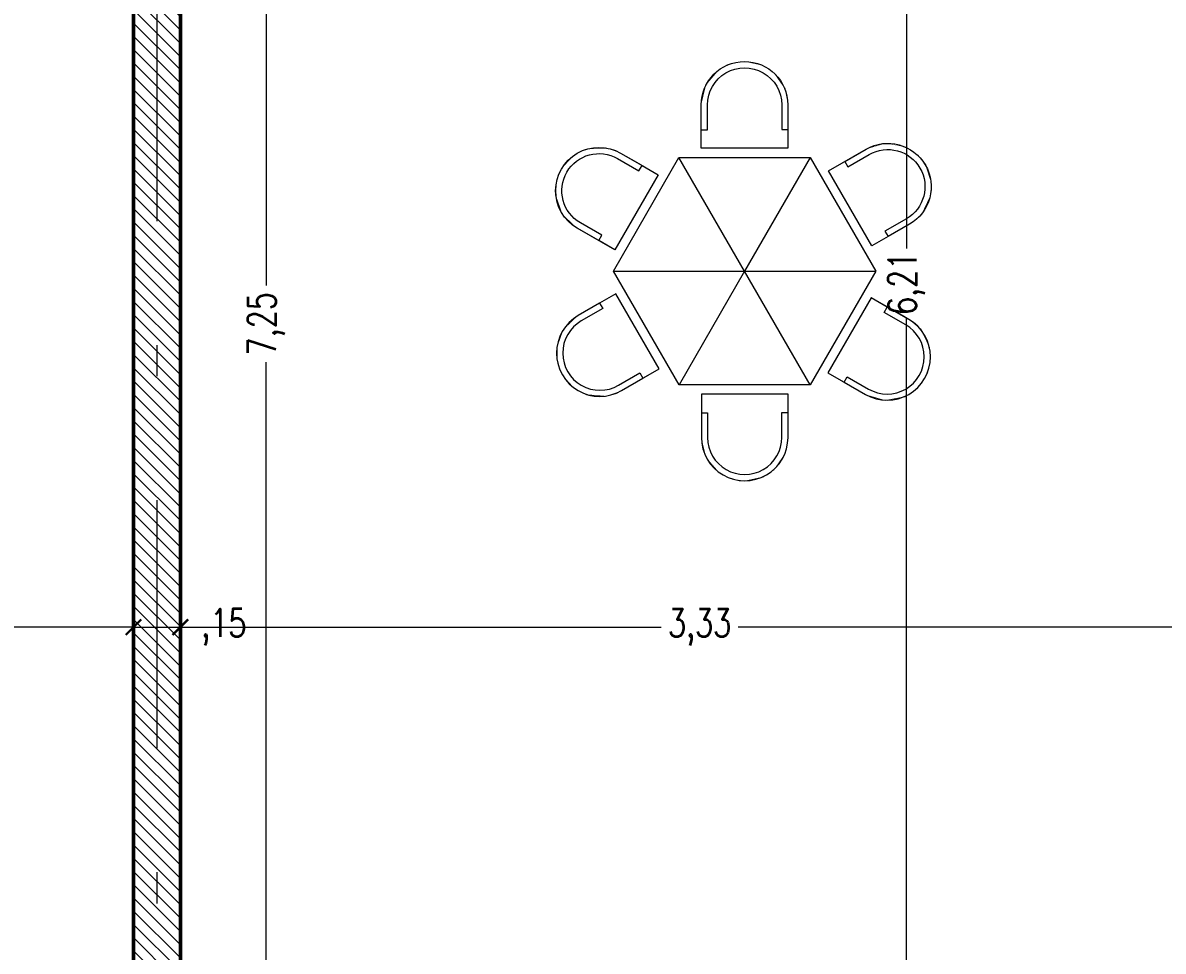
# Model space of a CAD drawing. Header units: millimetres. Extents: x 216 to 2687, y 57 to 1099.
# Drawn here: x 232.143 to 235.794, y 87.764 to 90.735 of the extents above; entities that cross this region are included whole.
import ezdxf

# ---------------------------------------------------------------- set-up
doc = ezdxf.new("R2010")
doc.units = ezdxf.units.MM
doc.header["$LTSCALE"] = 0.5
doc.set_wipeout_variables(frame=1)
doc.header["$PDMODE"] = 35
doc.linetypes.add('DASHDOT2', pattern=[12.7, 6.35, -3.175, 0, -3.175])
for name, color, linetype, lineweight in [('A-COTAS', 7, 'Continuous', 9), ('A-EJES', 7, 'DASHDOT2', 9), ('A-MUEB', 48, 'Continuous', 18), ('A-MUEB-SILL', 46, 'Continuous', 15), ('A-MURO', 5, 'Continuous', 50), ('A-MURO-ACHU', 250, 'Continuous', 0)]:
    doc.layers.add(name, color=color, linetype=linetype, lineweight=lineweight)
doc.layers.add('BORRADOR', color=3, linetype='Continuous', plot=False)
doc.styles.add('Cotas', font='romans.shx', dxfattribs={"width": 0.75})
doc.dimstyles.new("1-25'", dxfattribs={"dimtxt": 0.075, "dimasz": 0.05, "dimexe": 0.015, "dimexo": 0, "dimgap": 0.02, "dimtad": 0, "dimzin": 4, "dimtxsty": 'Cotas', "dimblk": 'ARCHTICK', "dimcen": 0.09, "dimclrd": 142, "dimclre": 2, "dimclrt": 2, "dimadec": 0, "dimazin": 0, "dimtfac": 1, "dimtmove": 0, "dimatfit": 3, "dimfxl": 0.1, "dimlwd": 13, "dimlwe": 9, "dimarcsym": 2})

# ---------------------------------------------------------------- blocks, each defined once
blk = doc.blocks.new('MESA_PREESC_PL')
at = {"layer": 'A-MUEB'}
for points in [[(-0.3936, 0.1383), (-0.5323, 0.1383), (-0.5957, 0.1229), (-0.6447, 0.0807), (-0.6651, 0.0392), (-0.6709, -0.0005), (-0.6582, -0.0583), (-0.635, -0.0935), (-0.583, -0.1295), (-0.5321, -0.1391), (-0.4741, -0.1391), (-0.3934, -0.1391)], [(0.3934, 0.1387), (0.5321, 0.1388), (0.5956, 0.1235), (0.6446, 0.0814), (0.6651, 0.0399), (0.6709, 0.0002), (0.6583, -0.0577), (0.6351, -0.0929), (0.5832, -0.1289), (0.5323, -0.1386), (0.4742, -0.1386), (0.3936, -0.1387)]]:
    blk.add_lwpolyline(points, close=True, dxfattribs=at)
at = {"ltscale": 10}
blk.add_wipeout([(0.3636, 0.2102), (0.3638, -0.2098), (0.0002, -0.42), (-0.3636, -0.2102), (-0.3638, 0.2098), (-0.0002, 0.42)], dxfattribs=at).dxf.layer = 'A-MUEB'
at = {"layer": 'A-MUEB'}
for p, q in [((-0.0002, 0.42), (0, 0)), ((-0.0002, 0.42), (0, 0)), ((0, 0), (-0.3638, 0.2098)), ((0, 0), (-0.3638, 0.2098)), ((0, 0), (0.3636, 0.2102)), ((0, 0), (0.3636, 0.2102)), ((-0.3636, -0.2102), (0, 0)), ((-0.3636, -0.2102), (0, 0)), ((0.3638, -0.2098), (0, 0)), ((0.3638, -0.2098), (0, 0)), ((0, 0), (0.0002, -0.42)), ((0, 0), (0.0002, -0.42))]:
    blk.add_line(p, q, dxfattribs=at)
for points in [[(-0.0729, 0.4126), (-0.1423, 0.5327), (-0.1874, 0.58), (-0.2483, 0.6013), (-0.2945, 0.5982), (-0.3318, 0.5834), (-0.3755, 0.5435), (-0.3944, 0.5058), (-0.3995, 0.4428), (-0.3824, 0.3939), (-0.3534, 0.3436), (-0.313, 0.2738)], [(0.0681, 0.4153), (0.1374, 0.5354), (0.1824, 0.5827), (0.2433, 0.6041), (0.2895, 0.6011), (0.3268, 0.5863), (0.3706, 0.5464), (0.3895, 0.5088), (0.3947, 0.4457), (0.3777, 0.3968), (0.3486, 0.3465), (0.3084, 0.2767)], [(-0.3253, -0.2669), (-0.3946, -0.3871), (-0.413, -0.4497), (-0.401, -0.5131), (-0.3752, -0.5516), (-0.3437, -0.5765), (-0.2873, -0.5944), (-0.2453, -0.5919), (-0.1881, -0.5649), (-0.1543, -0.5256), (-0.1253, -0.4753), (-0.085, -0.4055)], [(0.3212, -0.2691), (0.3906, -0.3892), (0.4091, -0.4518), (0.3971, -0.5153), (0.3714, -0.5538), (0.3399, -0.5787), (0.2835, -0.5967), (0.2415, -0.5942), (0.1843, -0.5672), (0.1505, -0.528), (0.1214, -0.4777), (0.081, -0.4079)]]:
    blk.add_lwpolyline(points, close=True, dxfattribs=at)
at = {"layer": 'A-MUEB', "ltscale": 10}
blk.add_lwpolyline([(0.3636, 0.2102), (0.3638, -0.2098), (0.0002, -0.42), (-0.3636, -0.2102), (-0.3638, 0.2098), (-0.0002, 0.42)], close=True, dxfattribs=at)
for points in [[(-0.3936, 0.1383), (-0.5323, 0.1383), (-0.5957, 0.1229), (-0.6447, 0.0807), (-0.6651, 0.0392), (-0.6709, -0.0005), (-0.6582, -0.0583), (-0.635, -0.0935), (-0.583, -0.1295), (-0.5321, -0.1391), (-0.4741, -0.1391), (-0.3934, -0.1391)], [(0.3934, 0.1387), (0.5321, 0.1388), (0.5956, 0.1235), (0.6446, 0.0814), (0.6651, 0.0399), (0.6709, 0.0002), (0.6583, -0.0577), (0.6351, -0.0929), (0.5832, -0.1289), (0.5323, -0.1386), (0.4742, -0.1386), (0.3936, -0.1387)]]:
    blk.add_wipeout(points).dxf.layer = 'A-MUEB'
at = {"layer": 'A-MUEB'}
for points in [[(-0.453, 0.1383), (-0.5323, 0.1383, 1), (-0.5321, -0.1391), (-0.4529, -0.1391)], [(0.4529, 0.1388), (0.5321, 0.1388, -1), (0.5323, -0.1386), (0.453, -0.1386)]]:
    blk.add_lwpolyline(points, format="xyb", dxfattribs=at)
for points in [[(-0.4529, -0.1391), (-0.3934, -0.1391), (-0.3936, 0.1383), (-0.453, 0.1383), (-0.453, 0.1185), (-0.5323, 0.1184, 1), (-0.5321, -0.1193), (-0.4529, -0.1193)], [(0.453, -0.1386), (0.3936, -0.1387), (0.3934, 0.1387), (0.4529, 0.1388), (0.4529, 0.1189), (0.5321, 0.119, -1), (0.5323, -0.1188), (0.453, -0.1188)]]:
    blk.add_lwpolyline(points, format="xyb", close=True, dxfattribs=at)
for points in [[(-0.0729, 0.4126), (-0.1423, 0.5327), (-0.1874, 0.58), (-0.2483, 0.6013), (-0.2945, 0.5982), (-0.3318, 0.5834), (-0.3755, 0.5435), (-0.3944, 0.5058), (-0.3995, 0.4428), (-0.3824, 0.3939), (-0.3534, 0.3436), (-0.313, 0.2738)], [(0.0681, 0.4153), (0.1374, 0.5354), (0.1824, 0.5827), (0.2433, 0.6041), (0.2895, 0.6011), (0.3268, 0.5863), (0.3706, 0.5464), (0.3895, 0.5088), (0.3947, 0.4457), (0.3777, 0.3968), (0.3486, 0.3465), (0.3084, 0.2767)], [(-0.3253, -0.2669), (-0.3946, -0.3871), (-0.413, -0.4497), (-0.401, -0.5131), (-0.3752, -0.5516), (-0.3437, -0.5765), (-0.2873, -0.5944), (-0.2453, -0.5919), (-0.1881, -0.5649), (-0.1543, -0.5256), (-0.1253, -0.4753), (-0.085, -0.4055)], [(0.3212, -0.2691), (0.3906, -0.3892), (0.4091, -0.4518), (0.3971, -0.5153), (0.3714, -0.5538), (0.3399, -0.5787), (0.2835, -0.5967), (0.2415, -0.5942), (0.1843, -0.5672), (0.1505, -0.528), (0.1214, -0.4777), (0.081, -0.4079)]]:
    blk.add_wipeout(points).dxf.layer = 'A-MUEB'
for points in [[(-0.1026, 0.4641), (-0.1423, 0.5327, 1), (-0.3824, 0.3939), (-0.3428, 0.3253)], [(0.0978, 0.4667), (0.1374, 0.5354, -1), (0.3777, 0.3968), (0.3381, 0.3282)], [(-0.355, -0.3184), (-0.3946, -0.3871, 1), (-0.1543, -0.5256), (-0.1147, -0.457)], [(0.3509, -0.3206), (0.3906, -0.3892, -1), (0.1505, -0.528), (0.1108, -0.4594)]]:
    blk.add_lwpolyline(points, format="xyb", dxfattribs=at)
for points in [[(0.3381, 0.3282), (0.3084, 0.2767), (0.0681, 0.4153), (0.0978, 0.4667), (0.1149, 0.4568), (0.1545, 0.5255, -1), (0.3605, 0.4067), (0.3209, 0.3381)], [(-0.3428, 0.3253), (-0.313, 0.2738), (-0.0729, 0.4126), (-0.1026, 0.4641), (-0.1198, 0.4542), (-0.1594, 0.5228, 1), (-0.3653, 0.4038), (-0.3256, 0.3352)], [(-0.1147, -0.457), (-0.085, -0.4055), (-0.3253, -0.2669), (-0.355, -0.3184), (-0.3378, -0.3283), (-0.3774, -0.397, 1), (-0.1715, -0.5157), (-0.1319, -0.4471)], [(0.1108, -0.4594), (0.081, -0.4079), (0.3212, -0.2691), (0.3509, -0.3206), (0.3338, -0.3305), (0.3735, -0.3991, -1), (0.1676, -0.5181), (0.1279, -0.4495)]]:
    blk.add_lwpolyline(points, format="xyb", close=True, dxfattribs=at)
blk = doc.blocks.new('_ArchTick')
at = {"color": 0, "linetype": 'ByBlock', "const_width": 0.15}
blk.add_lwpolyline([(-0.5, -0.5), (0.5, 0.5)], dxfattribs=at)
blk = doc.blocks.new('*D145')
at = {"layer": 'A-COTAS', "color": 2, "linetype": 'DASHDOT2', "lineweight": 9, "transparency": 16777216}
for p, q in [((229.1728, 88.6969), (229.1728, 88.8157)), ((232.4978, 88.6969), (232.4978, 88.8157))]:
    blk.add_line(p, q, dxfattribs=at)
at = {"layer": 'A-COTAS', "color": 142, "linetype": 'Continuous', "lineweight": 13, "transparency": 16777216}
for p, q in [((229.1728, 88.8007), (230.7124, 88.8007)), ((232.4978, 88.8007), (230.9581, 88.8007))]:
    blk.add_line(p, q, dxfattribs=at)
at = {"layer": 'DEFPOINTS', "color": 0, "transparency": 16777216}
for p in [(232.4978, 88.8007), (229.1728, 88.6969), (232.4978, 88.6969)]:
    blk.add_point(p, dxfattribs=at)
at = {"layer": 'A-COTAS', "color": 142, "lineweight": 13, "transparency": 16777216, "xscale": 0.05, "yscale": 0.05, "zscale": 0.05, "rotation": 180}
blk.add_blockref('_ArchTick', (229.1728, 88.8007), dxfattribs=at)
at = {"layer": 'A-COTAS', "color": 142, "lineweight": 13, "transparency": 16777216, "xscale": 0.05, "yscale": 0.05, "zscale": 0.05}
blk.add_blockref('_ArchTick', (232.4978, 88.8007), dxfattribs=at)
at = {"layer": 'A-COTAS', "color": 2, "transparency": 16777216, "insert": (230.8353, 88.8007), "char_height": 0.09, "attachment_point": 5, "style": 'Cotas'}
blk.add_mtext('3,33', dxfattribs=at)
blk = doc.blocks.new('*D146')
at = {"layer": 'A-COTAS', "color": 2, "linetype": 'DASHDOT2', "lineweight": 9, "transparency": 16777216}
for p, q in [((232.4978, 88.6969), (232.4978, 88.8157)), ((232.6478, 88.6969), (232.6478, 88.8157))]:
    blk.add_line(p, q, dxfattribs=at)
at = {"layer": 'A-COTAS', "color": 142, "linetype": 'Continuous', "lineweight": 13, "transparency": 16777216}
for p, q in [((232.4978, 88.8007), (232.6478, 88.8007)), ((232.6478, 88.8007), (232.6978, 88.8007))]:
    blk.add_line(p, q, dxfattribs=at)
at = {"layer": 'DEFPOINTS', "color": 0, "transparency": 16777216}
for p in [(232.6478, 88.8007), (232.4978, 88.6969), (232.6478, 88.6969)]:
    blk.add_point(p, dxfattribs=at)
at = {"layer": 'A-COTAS', "color": 142, "lineweight": 13, "transparency": 16777216, "xscale": 0.05, "yscale": 0.05, "zscale": 0.05, "rotation": 180}
blk.add_blockref('_ArchTick', (232.4978, 88.8007), dxfattribs=at)
at = {"layer": 'A-COTAS', "color": 142, "lineweight": 13, "transparency": 16777216, "xscale": 0.05, "yscale": 0.05, "zscale": 0.05}
blk.add_blockref('_ArchTick', (232.6478, 88.8007), dxfattribs=at)
at = {"layer": 'A-COTAS', "color": 2, "transparency": 16777216, "insert": (232.7869, 88.8007), "char_height": 0.09, "attachment_point": 5, "style": 'Cotas'}
blk.add_mtext(',15', dxfattribs=at)
blk = doc.blocks.new('*D147')
at = {"layer": 'A-COTAS', "color": 2, "linetype": 'DASHDOT2', "lineweight": 9, "transparency": 16777216}
for p, q in [((232.6478, 88.6969), (232.6478, 88.8157)), ((235.9728, 88.6969), (235.9728, 88.8157))]:
    blk.add_line(p, q, dxfattribs=at)
at = {"layer": 'A-COTAS', "color": 142, "linetype": 'Continuous', "lineweight": 13, "transparency": 16777216}
for p, q in [((232.6478, 88.8007), (234.1874, 88.8007)), ((235.9728, 88.8007), (234.4331, 88.8007))]:
    blk.add_line(p, q, dxfattribs=at)
at = {"layer": 'DEFPOINTS', "color": 0, "transparency": 16777216}
for p in [(235.9728, 88.8007), (232.6478, 88.6969), (235.9728, 88.6969)]:
    blk.add_point(p, dxfattribs=at)
at = {"layer": 'A-COTAS', "color": 142, "lineweight": 13, "transparency": 16777216, "xscale": 0.05, "yscale": 0.05, "zscale": 0.05, "rotation": 180}
blk.add_blockref('_ArchTick', (232.6478, 88.8007), dxfattribs=at)
at = {"layer": 'A-COTAS', "color": 142, "lineweight": 13, "transparency": 16777216, "xscale": 0.05, "yscale": 0.05, "zscale": 0.05}
blk.add_blockref('_ArchTick', (235.9728, 88.8007), dxfattribs=at)
at = {"layer": 'A-COTAS', "color": 2, "transparency": 16777216, "insert": (234.3103, 88.8007), "char_height": 0.09, "attachment_point": 5, "style": 'Cotas'}
blk.add_mtext('3,33', dxfattribs=at)
blk = doc.blocks.new('*D363')
at = {"layer": 'A-COTAS', "color": 2, "linetype": 'DASHDOT2', "lineweight": 9, "transparency": 16777216}
for p, q in [((232.9706, 93.3969), (232.9071, 93.3969)), ((232.726, 86.1469), (232.9371, 86.1469))]:
    blk.add_line(p, q, dxfattribs=at)
at = {"layer": 'A-COTAS', "color": 142, "linetype": 'Continuous', "lineweight": 13, "transparency": 16777216}
for p, q in [((232.9221, 93.3969), (232.9221, 89.8948)), ((232.9221, 86.1469), (232.9221, 89.6491))]:
    blk.add_line(p, q, dxfattribs=at)
at = {"layer": 'DEFPOINTS', "color": 0, "transparency": 16777216}
for p in [(232.9221, 93.3969), (232.9706, 93.3969), (232.726, 86.1469)]:
    blk.add_point(p, dxfattribs=at)
at = {"layer": 'A-COTAS', "color": 142, "lineweight": 13, "transparency": 16777216, "xscale": 0.05, "yscale": 0.05, "zscale": 0.05}
for p, rotation in [((232.9221, 93.3969), 90), ((232.9221, 86.1469), 270)]:
    blk.add_blockref('_ArchTick', p, dxfattribs=dict(at, rotation=rotation))
at = {"layer": 'A-COTAS', "color": 2, "transparency": 16777216, "insert": (232.9221, 89.7719), "char_height": 0.09, "attachment_point": 5, "rotation": 90, "style": 'Cotas'}
blk.add_mtext('7,25', dxfattribs=at)
blk = doc.blocks.new('*D369')
at = {"layer": 'A-COTAS', "color": 2, "linetype": 'DASHDOT2', "lineweight": 9, "transparency": 16777216}
for p, q in [((234.6634, 93.0054), (234.9878, 93.0054)), ((234.4728, 86.7969), (234.9878, 86.7969))]:
    blk.add_line(p, q, dxfattribs=at)
at = {"layer": 'A-COTAS', "color": 142, "linetype": 'Continuous', "lineweight": 13, "transparency": 16777216}
for p, q in [((234.9728, 93.0054), (234.9728, 90.0128)), ((234.9728, 86.7969), (234.9728, 89.7896))]:
    blk.add_line(p, q, dxfattribs=at)
at = {"layer": 'DEFPOINTS', "color": 0, "transparency": 16777216}
for p in [(234.6634, 93.0054), (234.9728, 93.0054), (234.4728, 86.7969)]:
    blk.add_point(p, dxfattribs=at)
at = {"layer": 'A-COTAS', "color": 142, "lineweight": 13, "transparency": 16777216, "xscale": 0.05, "yscale": 0.05, "zscale": 0.05}
for p, rotation in [((234.9728, 93.0054), 90), ((234.9728, 86.7969), 270)]:
    blk.add_blockref('_ArchTick', p, dxfattribs=dict(at, rotation=rotation))
at = {"layer": 'A-COTAS', "color": 2, "transparency": 16777216, "insert": (234.9728, 89.9012), "char_height": 0.09, "attachment_point": 5, "rotation": 90, "style": 'Cotas'}
blk.add_mtext('6,21', dxfattribs=at)

msp = doc.modelspace()

# ---------------------------------------------------------------- hatches: boundary and pattern name
at = {"layer": 'A-MURO-ACHU'}
h = msp.add_hatch(dxfattribs=at)
h.set_pattern_fill('_USER', color=256, scale=0.03, angle=135, pattern_type=0)
h.set_pattern_definition([(135, (-2414.348867, -998.31859), (-0.02121320344, -0.02121320344), [])])
h.paths.add_polyline_path([(232.6478, 93.3969), (232.6478, 86.1969), (232.4978, 86.1969), (232.4978, 93.3969)])

# ---------------------------------------------------------------- linework, layer by layer
at = {"layer": 'A-EJES', "ltscale": 0.25}
msp.add_line((232.5728, 95.9569), (232.5728, 82.3969), dxfattribs=at)
at = {"layer": 'A-MURO'}
msp.add_lwpolyline([(232.6478, 93.3969), (232.6478, 86.1969), (232.4978, 86.1969), (232.4978, 93.3969)], close=True, dxfattribs=at)
at = {"layer": 'BORRADOR'}
msp.add_lwpolyline([(230.6321, 93.3969), (232.4978, 93.3969), (232.4978, 86.1969), (232.4228, 86.1969), (232.4228, 86.1469), (230.826, 86.1469)], dxfattribs=at)
msp.add_lwpolyline([(232.6478, 93.3969), (234.5134, 93.3969), (234.5134, 93.0054), (234.6634, 93.0054), (234.6634, 93.1298), (236.6578, 93.1298), (236.6578, 93.0054), (236.8078, 93.0054), (236.8078, 93.3969), (238.5728, 93.3969), (238.5728, 88.6969), (235.9728, 88.6969), (235.9728, 86.7969), (234.3228, 86.7969), (234.3228, 86.1469), (232.7228, 86.1469), (232.7228, 86.1969), (232.6478, 86.1969)], close=True, dxfattribs=at)

# ---------------------------------------------------------------- dimensions: what is measured, and where the dimension line sits
at = {"layer": 'A-COTAS'}
dim = msp.add_linear_dim(base=(232.9221, 93.3969), p1=(232.726, 86.1469), p2=(232.9706, 93.3969), angle=90, dimstyle="1-25'", override={"dimtxt": 0.09}, dxfattribs=at)
dim.commit()
dim.dimension.update_dxf_attribs({"geometry": '*D363', "text_midpoint": (232.9221, 89.7719)})
for base, p1, p2, picture, middle in [((232.49775453, 88.80071515), (229.17275452, 88.69691702), (232.49775453, 88.69691702), '*D145', (230.83525452, 88.80071515)), ((232.6478, 88.8007), (232.4978, 88.6969), (232.6478, 88.6969), '*D146', (232.7869, 88.8007)), ((235.97275454, 88.80071515), (232.64775453, 88.69691702), (235.97275454, 88.69691702), '*D147', (234.31025454, 88.80071515))]:
    dim = msp.add_linear_dim(base=base, p1=p1, p2=p2, dimstyle="1-25'", override={"dimtxt": 0.09}, dxfattribs=at)
    dim.commit()
    dim.dimension.update_dxf_attribs({"geometry": picture, "text_midpoint": middle})

# ---------------------------------------------------------------- next in the draw order: block references
at = {"layer": 'A-MUEB-SILL', "rotation": 90}
msp.add_blockref('MESA_PREESC_PL', (234.4541, 89.9403), dxfattribs=at)

# ---------------------------------------------------------------- next in the draw order: dimensions: what is measured, and where the dimension line sits
at = {"layer": 'A-COTAS'}
dim = msp.add_linear_dim(base=(234.9728, 93.0054), p1=(234.4728, 86.7969), p2=(234.6634, 93.0054), angle=90, dimstyle="1-25'", override={"dimtxt": 0.09}, dxfattribs=at)
dim.commit()
dim.dimension.update_dxf_attribs({"geometry": '*D369', "text_midpoint": (234.9728, 89.9012)})

doc.saveas('drawing.dxf')
